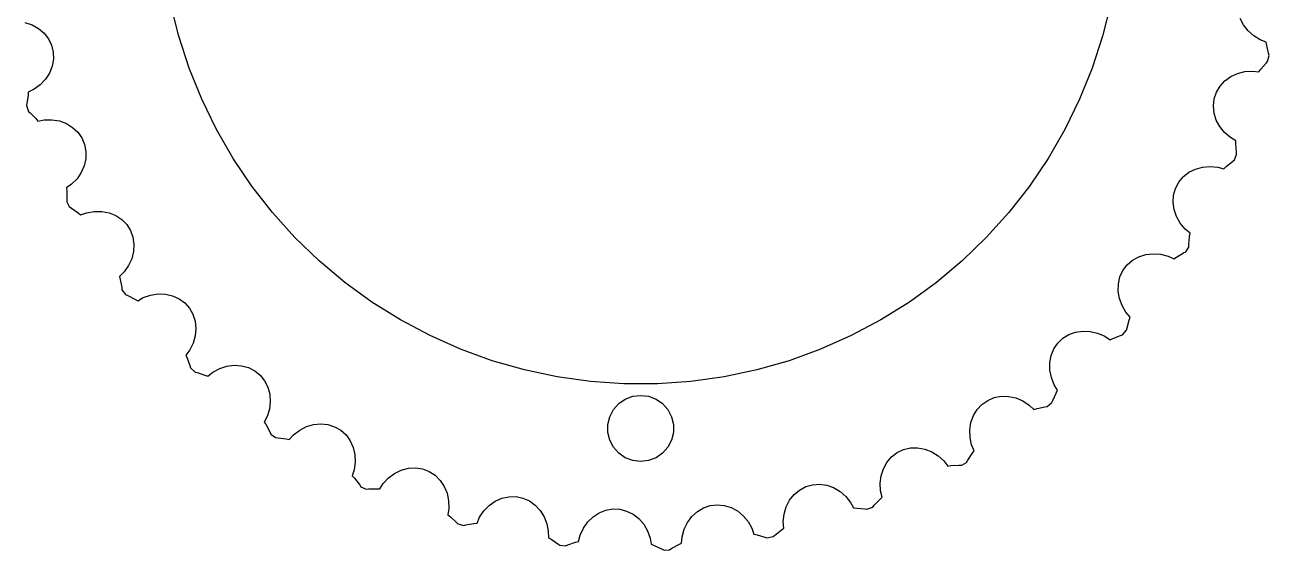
# Model space of a CAD drawing. Header units: metres. Extents: x 0 to 40, y 0 to 40.1.
# Drawn here: x 0.96 to 39.5, y 0.01 to 16.28 of the extents above; entities that cross this region are included whole.
import ezdxf

# ---------------------------------------------------------------- set-up
doc = ezdxf.new("R2010")
doc.units = ezdxf.units.M

msp = doc.modelspace()

# ---------------------------------------------------------------- linework, layer by layer
for p, q in [((5.72816, 15.9311), (5.47688, 16.9389)), ((34.589, 16.9389), (34.3377, 15.9311)), ((0.963272, 16.3562), (1.18526, 16.2806)), ((1.18526, 16.2806), (1.38545, 16.1673)), ((38.7034, 16.28), (38.6035, 16.4822)), ((38.8432, 16.0974), (38.7034, 16.28)), ((1.38545, 16.1673), (1.55661, 16.0205)), ((1.55661, 16.0205), (1.69255, 15.8454)), ((1.69255, 15.8454), (1.78836, 15.6484)), ((6.04913, 14.9433), (5.72816, 15.9311)), ((34.3377, 15.9311), (34.0167, 14.9433)), ((39.0178, 15.9408), (38.8432, 16.0974)), ((39.2209, 15.816), (39.0178, 15.9408)), ((39.4053, 15.7432), (39.2209, 15.816)), ((1.78836, 15.6484), (1.84056, 15.4366)), ((1.84056, 15.4366), (1.84729, 15.2176)), ((39.4204, 15.6451), (39.4053, 15.7432)), ((39.4755, 15.4021), (39.4204, 15.6451)), ((1.84729, 15.2176), (1.80829, 14.9994)), ((39.2388, 14.9083), (39.4005, 15.0979)), ((39.4005, 15.0979), (39.4483, 15.1466)), ((39.4483, 15.1466), (39.4955, 15.3358)), ((39.4955, 15.3358), (39.4755, 15.4021)), ((1.72496, 14.7899), (1.60034, 14.5965)), ((1.80829, 14.9994), (1.72496, 14.7899)), ((6.43823, 13.9802), (6.04913, 14.9433)), ((34.0167, 14.9433), (33.6276, 13.9802)), ((38.1265, 14.5468), (38.3089, 14.6794)), ((38.3089, 14.6794), (38.5176, 14.7761)), ((38.5176, 14.7761), (38.7449, 14.8336)), ((38.7449, 14.8336), (38.9828, 14.8498)), ((38.9828, 14.8498), (39.1798, 14.8286)), ((39.1798, 14.8286), (39.2388, 14.9083)), ((1.24652, 14.2857), (1.0686, 14.1983)), ((1.43892, 14.4264), (1.24652, 14.2857)), ((1.60034, 14.5965), (1.43892, 14.4264)), ((37.8655, 14.1945), (37.9769, 14.3832)), ((37.9769, 14.3832), (38.1265, 14.5468)), ((1.06142, 14.0993), (1.02608, 13.8527)), ((1.0686, 14.1983), (1.06142, 14.0993)), ((6.89357, 13.0466), (6.43823, 13.9802)), ((33.6276, 13.9802), (33.1723, 13.0466)), ((37.7721, 13.7699), (37.7965, 13.9876)), ((37.7965, 13.9876), (37.8655, 14.1945)), ((1.02608, 13.8527), (1.01169, 13.7858)), ((1.01169, 13.7858), (1.07133, 13.6023)), ((1.07133, 13.6023), (1.12529, 13.5555)), ((1.12529, 13.5555), (1.30173, 13.3795)), ((37.7935, 13.5493), (37.7721, 13.7699)), ((37.8596, 13.3337), (37.7935, 13.5493)), ((1.30173, 13.3795), (1.3669, 13.3047)), ((1.3669, 13.3047), (1.56163, 13.3418)), ((1.56163, 13.3418), (1.8, 13.3448)), ((1.8, 13.3448), (2.03125, 13.3058)), ((2.03125, 13.3058), (2.24702, 13.2261)), ((2.24702, 13.2261), (2.43951, 13.1086)), ((2.43951, 13.1086), (2.60178, 12.9576)), ((37.9683, 13.131), (37.8596, 13.3337)), ((38.1155, 12.9484), (37.9683, 13.131)), ((2.60178, 12.9576), (2.72795, 12.7785)), ((2.72795, 12.7785), (2.81346, 12.5778)), ((7.41292, 12.1471), (6.89357, 13.0466)), ((33.1723, 13.0466), (32.653, 12.1471)), ((38.296, 12.7926), (38.1155, 12.9484)), ((38.4663, 12.6912), (38.296, 12.7926)), ((2.81346, 12.5778), (2.85522, 12.3628)), ((2.85522, 12.3628), (2.85172, 12.1412)), ((38.4655, 12.592), (38.4663, 12.6912)), ((38.4809, 12.3433), (38.4655, 12.592)), ((38.4903, 12.2718), (38.4809, 12.3433)), ((2.85172, 12.1412), (2.8031, 11.9209)), ((7.99374, 11.2859), (7.41292, 12.1471)), ((32.653, 12.1471), (32.0721, 11.2859)), ((38.168, 11.8939), (38.358, 12.0551)), ((38.358, 12.0551), (38.4216, 12.1017)), ((38.4216, 12.1017), (38.4903, 12.2718)), ((2.71109, 11.7101), (2.57906, 11.5163)), ((2.8031, 11.9209), (2.71109, 11.7101)), ((36.6981, 11.4096), (36.8382, 11.5779)), ((36.8382, 11.5779), (37.0121, 11.7154)), ((37.0121, 11.7154), (37.2135, 11.817)), ((37.2135, 11.817), (37.4349, 11.8791)), ((37.4349, 11.8791), (37.6686, 11.8994)), ((37.6686, 11.8994), (37.9059, 11.8771)), ((37.9059, 11.8771), (38.097, 11.8246)), ((38.097, 11.8246), (38.168, 11.8939)), ((2.41173, 11.3465), (2.25014, 11.2317)), ((2.25014, 11.2317), (2.25891, 11.1329)), ((2.57906, 11.5163), (2.41173, 11.3465)), ((8.63324, 10.4675), (7.99374, 11.2859)), ((32.0721, 11.2859), (31.4326, 10.4675)), ((36.5378, 11.0054), (36.5967, 11.2164)), ((36.5967, 11.2164), (36.6981, 11.4096)), ((2.25891, 11.1329), (2.2636, 10.8838)), ((2.2636, 10.8838), (2.25949, 10.8032)), ((2.25949, 10.8032), (2.33231, 10.6538)), ((36.5234, 10.7842), (36.5378, 11.0054)), ((2.33231, 10.6538), (2.40919, 10.6064)), ((2.40919, 10.6064), (2.61157, 10.461)), ((2.61157, 10.461), (2.6879, 10.3976)), ((2.6879, 10.3976), (2.87418, 10.4654)), ((2.87418, 10.4654), (3.10896, 10.5067)), ((3.10896, 10.5067), (3.34348, 10.5052)), ((3.34348, 10.5052), (3.56924, 10.4612)), ((3.56924, 10.4612), (3.77809, 10.3761)), ((9.32826, 9.69556), (8.63324, 10.4675)), ((31.4326, 10.4675), (30.7376, 9.69556)), ((36.5542, 10.5608), (36.5234, 10.7842)), ((36.6289, 10.3433), (36.5542, 10.5608)), ((3.77809, 10.3761), (3.96246, 10.2531)), ((3.96246, 10.2531), (4.11574, 10.0966)), ((4.11574, 10.0966), (4.23233, 9.91219)), ((36.7449, 10.1395), (36.6289, 10.3433)), ((36.898, 9.95677), (36.7449, 10.1395)), ((4.23233, 9.91219), (4.30804, 9.70662)), ((4.30804, 9.70662), (4.34015, 9.48729)), ((10.0754, 8.97401), (9.32826, 9.69556)), ((30.7376, 9.69556), (29.9904, 8.97401)), ((37.0499, 9.82935), (36.898, 9.95677)), ((37.0085, 9.48361), (37.0332, 9.73157)), ((37.0332, 9.73157), (37.0499, 9.82935)), ((4.32747, 9.26213), (4.27048, 9.03929)), ((4.34015, 9.48729), (4.32747, 9.26213)), ((36.841, 9.21881), (36.9129, 9.25557)), ((36.9129, 9.25557), (37.0058, 9.3933)), ((37.0058, 9.3933), (37.0085, 9.48361)), ((4.27048, 9.03929), (4.17123, 8.82681)), ((10.8711, 8.30635), (10.0754, 8.97401)), ((29.9904, 8.97401), (29.1947, 8.30635)), ((35.099, 8.84798), (35.2643, 8.99167)), ((35.2643, 8.99167), (35.458, 9.09946)), ((35.458, 9.09946), (35.673, 9.16745)), ((35.673, 9.16745), (35.9016, 9.19318)), ((35.9016, 9.19318), (36.1355, 9.17574)), ((36.1355, 9.17574), (36.3662, 9.11572)), ((36.3662, 9.11572), (36.5464, 9.03319)), ((36.5464, 9.03319), (36.6276, 9.09019)), ((36.6276, 9.09019), (36.841, 9.21881)), ((4.03331, 8.63237), (3.89224, 8.49313)), ((3.89224, 8.49313), (3.91675, 8.39702)), ((4.17123, 8.82681), (4.03331, 8.63237)), ((34.8759, 8.47478), (34.9679, 8.67358)), ((34.9679, 8.67358), (35.099, 8.84798)), ((3.91675, 8.39702), (3.96133, 8.15186)), ((3.96133, 8.15186), (3.97, 8.07349)), ((11.7114, 7.69582), (10.8711, 8.30635)), ((29.1947, 8.30635), (28.3544, 7.69582)), ((34.8208, 8.03329), (34.8263, 8.25874)), ((34.8263, 8.25874), (34.8759, 8.47478)), ((3.97, 8.07349), (4.08293, 7.92894)), ((4.08293, 7.92894), (4.14955, 7.9014)), ((4.14955, 7.9014), (4.37262, 7.79036)), ((4.37262, 7.79036), (4.45813, 7.74008)), ((4.45813, 7.74008), (4.63112, 7.83684)), ((4.63112, 7.83684), (4.85625, 7.91522)), ((4.85625, 7.91522), (5.08795, 7.95143)), ((5.08795, 7.95143), (5.31786, 7.94418)), ((5.31786, 7.94418), (5.53764, 7.89371)), ((5.53764, 7.89371), (5.73938, 7.80185)), ((5.73938, 7.80185), (5.91576, 7.67194)), ((34.8596, 7.80659), (34.8208, 8.03329)), ((34.9415, 7.58682), (34.8596, 7.80659)), ((5.91576, 7.67194), (6.06042, 7.50865)), ((6.06042, 7.50865), (6.16814, 7.31789)), ((12.5923, 7.1454), (11.7114, 7.69582)), ((28.3544, 7.69582), (27.4736, 7.1454)), ((35.0633, 7.38191), (34.9415, 7.58682)), ((35.1927, 7.23177), (35.0633, 7.38191)), ((6.16814, 7.31789), (6.235, 7.10655)), ((6.235, 7.10655), (6.25861, 6.88228)), ((13.5094, 6.65776), (12.5923, 7.1454)), ((27.4736, 7.1454), (26.5564, 6.65776)), ((35.0964, 6.89716), (35.1606, 7.13794)), ((35.1606, 7.13794), (35.1927, 7.23177)), ((6.2381, 6.65318), (6.17422, 6.42754)), ((6.25861, 6.88228), (6.2381, 6.65318)), ((14.4583, 6.23528), (13.5094, 6.65776)), ((26.5564, 6.65776), (25.6075, 6.23528)), ((32.9523, 6.42494), (33.1097, 6.57605)), ((33.1097, 6.57605), (33.296, 6.69136)), ((33.296, 6.69136), (33.5044, 6.76669)), ((33.5044, 6.76669), (33.7276, 6.7993)), ((33.7276, 6.7993), (33.9573, 6.78804)), ((33.9573, 6.78804), (34.1853, 6.73329)), ((34.1853, 6.73329), (34.4034, 6.63705)), ((34.4034, 6.63705), (34.5681, 6.52669)), ((34.5681, 6.52669), (34.6573, 6.56993)), ((34.6573, 6.56993), (34.8886, 6.66266)), ((34.8886, 6.66266), (34.9537, 6.68361)), ((34.9537, 6.68361), (35.0829, 6.82704)), ((35.0829, 6.82704), (35.0964, 6.89716)), ((6.06927, 6.21349), (5.95236, 6.05342)), ((6.17422, 6.42754), (6.06927, 6.21349)), ((15.4344, 5.88002), (14.4583, 6.23528)), ((25.6075, 6.23528), (24.6315, 5.88002)), ((32.746, 6.03819), (32.8296, 6.24347)), ((32.8296, 6.24347), (32.9523, 6.42494)), ((5.95236, 6.05342), (5.99199, 5.96248)), ((5.99199, 5.96248), (6.07532, 5.72765)), ((16.4328, 5.59372), (15.4344, 5.88002)), ((24.6315, 5.88002), (23.633, 5.59372)), ((32.7044, 5.81656), (32.746, 6.03819)), ((32.7064, 5.58655), (32.7044, 5.81656)), ((6.07532, 5.72765), (6.0936, 5.6619)), ((6.0936, 5.6619), (6.23383, 5.52647)), ((6.23383, 5.52647), (6.30127, 5.51062)), ((6.30127, 5.51062), (6.53926, 5.43681)), ((6.53926, 5.43681), (6.63173, 5.40089)), ((6.63173, 5.40089), (6.78696, 5.52415)), ((6.78696, 5.52415), (6.9966, 5.63763)), ((6.9966, 5.63763), (7.2195, 5.71054)), ((7.2195, 5.71054), (7.44759, 5.74026)), ((7.44759, 5.74026), (7.67262, 5.72569)), ((7.67262, 5.72569), (7.88647, 5.66739)), ((7.88647, 5.66739), (8.08142, 5.56746)), ((8.08142, 5.56746), (8.2504, 5.42949)), ((8.2504, 5.42949), (8.38731, 5.25847)), ((17.4488, 5.37776), (16.4328, 5.59372)), ((23.633, 5.59372), (22.617, 5.37776)), ((32.7519, 5.35649), (32.7064, 5.58655)), ((8.38731, 5.25847), (8.48721, 5.06061)), ((8.48721, 5.06061), (8.54649, 4.84302)), ((18.4774, 5.2332), (17.4488, 5.37776)), ((19.5136, 5.16075), (18.4774, 5.2332)), ((20.5523, 5.16075), (19.5136, 5.16075)), ((21.5885, 5.2332), (20.5523, 5.16075)), ((22.617, 5.37776), (21.5885, 5.2332)), ((32.8393, 5.13469), (32.7519, 5.35649)), ((32.943, 4.96574), (32.8393, 5.13469)), ((8.54649, 4.84302), (8.563, 4.6136)), ((19.3532, 4.55016), (19.5566, 4.69052)), ((19.5566, 4.69052), (19.7876, 4.77815)), ((19.7876, 4.77815), (20.0329, 4.80794)), ((20.0329, 4.80794), (20.2782, 4.77815)), ((20.2782, 4.77815), (20.5093, 4.69052)), ((20.5093, 4.69052), (20.7126, 4.55016)), ((30.6022, 4.52873), (30.7817, 4.65266)), ((30.7817, 4.65266), (30.9841, 4.7366)), ((30.9841, 4.7366), (31.2019, 4.7775)), ((31.2019, 4.7775), (31.4274, 4.77391)), ((31.4274, 4.77391), (31.6523, 4.72594)), ((31.6523, 4.72594), (31.8687, 4.63531)), ((31.8687, 4.63531), (32.0685, 4.50534)), ((32.7702, 4.58556), (32.7942, 4.65091)), ((32.7942, 4.65091), (32.8962, 4.87828)), ((32.8962, 4.87828), (32.943, 4.96574)), ((8.53615, 4.38063), (8.4669, 4.15253)), ((8.563, 4.6136), (8.53615, 4.38063)), ((19.0745, 4.14641), (19.1894, 4.3652)), ((19.1894, 4.3652), (19.3532, 4.55016)), ((20.7126, 4.55016), (20.8765, 4.3652)), ((20.8765, 4.3652), (20.9913, 4.14641)), ((30.3364, 4.18011), (30.4519, 4.36929)), ((30.4519, 4.36929), (30.6022, 4.52873)), ((32.0685, 4.50534), (32.2133, 4.36998)), ((32.2133, 4.36998), (32.3083, 4.39835)), ((32.3083, 4.39835), (32.5515, 4.45277)), ((32.5515, 4.45277), (32.6253, 4.46394)), ((32.6253, 4.46394), (32.7702, 4.58556)), ((8.4669, 4.15253), (8.37718, 3.97577)), ((8.37718, 3.97577), (8.43086, 3.89236)), ((8.43086, 3.89236), (8.5508, 3.67393)), ((9.68291, 3.84059), (9.90327, 3.90651)), ((9.90327, 3.90651), (10.1277, 3.92824)), ((10.1277, 3.92824), (10.3482, 3.905)), ((10.3482, 3.905), (10.5566, 3.83762)), ((19.0154, 3.90648), (19.0745, 4.14641)), ((19.0154, 3.65938), (19.0154, 3.90648)), ((20.9913, 4.14641), (21.0505, 3.90648)), ((21.0505, 3.90648), (21.0505, 3.65938)), ((30.2249, 3.74066), (30.2598, 3.968)), ((30.2598, 3.968), (30.3364, 4.18011)), ((8.5508, 3.67393), (8.58253, 3.60513)), ((8.58253, 3.60513), (8.72473, 3.50183)), ((8.72473, 3.50183), (8.80862, 3.49597)), ((8.80862, 3.49597), (9.05539, 3.46129)), ((9.15242, 3.44066), (9.28586, 3.58723)), ((9.28586, 3.58723), (9.47459, 3.73286)), ((9.47459, 3.73286), (9.68291, 3.84059)), ((10.5566, 3.83762), (10.7455, 3.72855)), ((10.7455, 3.72855), (10.9081, 3.58171)), ((10.9081, 3.58171), (11.0385, 3.40242)), ((19.0745, 3.41946), (19.0154, 3.65938)), ((21.0505, 3.65938), (20.9913, 3.41946)), ((30.233, 3.50627), (30.2249, 3.74066)), ((30.2836, 3.27333), (30.233, 3.50627)), ((9.05539, 3.46129), (9.15242, 3.44066)), ((11.0385, 3.40242), (11.1319, 3.19717)), ((11.1319, 3.19717), (11.185, 2.97337)), ((19.1894, 3.20067), (19.0745, 3.41946)), ((19.3532, 3.01572), (19.1894, 3.20067)), ((20.8765, 3.20067), (20.7126, 3.01572)), ((20.9913, 3.41946), (20.8765, 3.20067)), ((27.9783, 3.03409), (28.1753, 3.12761)), ((28.1753, 3.12761), (28.3885, 3.17799)), ((28.3885, 3.17799), (28.6101, 3.18343)), ((28.6101, 3.18343), (28.8321, 3.14371)), ((28.8321, 3.14371), (29.0465, 3.06027)), ((30.3588, 3.08994), (30.2836, 3.27333)), ((30.2986, 3.01112), (30.3588, 3.08994)), ((11.1958, 2.73911), (11.1641, 2.50285)), ((11.185, 2.97337), (11.1958, 2.73911)), ((19.5566, 2.87534), (19.3532, 3.01572)), ((19.7876, 2.78772), (19.5566, 2.87534)), ((20.0329, 2.75793), (19.7876, 2.78772)), ((20.2782, 2.78772), (20.0329, 2.75793)), ((20.5093, 2.87534), (20.2782, 2.78772)), ((20.7126, 3.01572), (20.5093, 2.87534)), ((27.5504, 2.53554), (27.66, 2.7326)), ((27.66, 2.7326), (27.8044, 2.90082)), ((27.8044, 2.90082), (27.9783, 3.03409)), ((29.0465, 3.06027), (29.2454, 2.93613)), ((29.2454, 2.93613), (29.4218, 2.77579)), ((29.4218, 2.77579), (29.543, 2.61896)), ((30.0494, 2.6839), (30.1188, 2.72726)), ((30.1188, 2.72726), (30.1615, 2.80305)), ((30.1615, 2.80305), (30.2986, 3.01112)), ((11.1641, 2.50285), (11.1039, 2.314)), ((11.1039, 2.314), (11.1702, 2.24028)), ((12.226, 2.25027), (12.4144, 2.39001)), ((12.4144, 2.39001), (12.6213, 2.49043)), ((12.6213, 2.49043), (12.8394, 2.54788)), ((12.8394, 2.54788), (13.0607, 2.5603)), ((13.0607, 2.5603), (13.2772, 2.52724)), ((13.2772, 2.52724), (13.4812, 2.44987)), ((13.4812, 2.44987), (13.6652, 2.33102)), ((13.6652, 2.33102), (13.8227, 2.17497)), ((27.4498, 2.08409), (27.4795, 2.31673)), ((27.4795, 2.31673), (27.5504, 2.53554)), ((29.543, 2.61896), (29.6414, 2.6317)), ((29.6414, 2.6317), (29.8902, 2.64641)), ((29.8902, 2.64641), (29.9771, 2.64548)), ((29.9771, 2.64548), (30.0494, 2.6839)), ((11.1702, 2.24028), (11.3237, 2.04391)), ((11.3237, 2.04391), (11.3707, 1.97418)), ((11.3707, 1.97418), (11.5312, 1.90271)), ((11.9549, 1.91017), (12.0631, 2.07625)), ((12.0631, 2.07625), (12.226, 2.25027)), ((13.8227, 2.17497), (13.9478, 1.98737)), ((13.9478, 1.98737), (14.0361, 1.77498)), ((24.9556, 1.87604), (25.1486, 1.97971)), ((25.1486, 1.97971), (25.3581, 2.04039)), ((25.3581, 2.04039), (25.5766, 2.05592)), ((25.5766, 2.05592), (25.7962, 2.02574)), ((25.7962, 2.02574), (26.0089, 1.95093)), ((26.0089, 1.95093), (26.2071, 1.83418)), ((27.4624, 1.84604), (27.4498, 2.08409)), ((11.5312, 1.90271), (11.6067, 1.90961)), ((11.6067, 1.90961), (11.8558, 1.91496)), ((11.8558, 1.91496), (11.9549, 1.91017)), ((14.0361, 1.77498), (14.0844, 1.54549)), ((14.0844, 1.54549), (14.091, 1.30719)), ((15.5313, 1.5287), (15.7373, 1.62038)), ((15.7373, 1.62038), (15.9538, 1.66814)), ((15.9538, 1.66814), (16.1728, 1.67024)), ((16.1728, 1.67024), (16.3866, 1.6266)), ((16.3866, 1.6266), (16.5873, 1.5388)), ((24.5412, 1.35164), (24.6463, 1.55623)), ((24.6463, 1.55623), (24.7861, 1.73315)), ((24.7861, 1.73315), (24.9556, 1.87604)), ((26.2071, 1.83418), (26.3836, 1.67975)), ((26.3836, 1.67975), (26.532, 1.49318)), ((27.2665, 1.40144), (27.4352, 1.58482)), ((27.4352, 1.58482), (27.5073, 1.65295)), ((27.5073, 1.65295), (27.4624, 1.84604)), ((14.091, 1.30719), (14.0618, 1.11113)), ((15.0468, 1.03033), (15.1797, 1.22824)), ((15.1797, 1.22824), (15.3431, 1.39639)), ((15.3431, 1.39639), (15.5313, 1.5287)), ((16.5873, 1.5388), (16.7677, 1.41003)), ((16.7677, 1.41003), (16.9213, 1.24492)), ((16.9213, 1.24492), (17.0425, 1.04945)), ((18.5579, 1.0462), (18.7465, 1.16975)), ((18.7465, 1.16975), (18.9525, 1.25162)), ((18.9525, 1.25162), (19.1684, 1.28883)), ((19.1684, 1.28883), (19.3864, 1.28004)), ((19.3864, 1.28004), (19.5986, 1.22559)), ((19.5986, 1.22559), (19.7973, 1.12741)), ((21.6227, 1.05547), (21.7891, 1.20767)), ((21.7891, 1.20767), (21.9792, 1.32152)), ((21.9792, 1.32152), (22.1864, 1.39288)), ((22.1864, 1.39288), (22.4029, 1.41917)), ((22.4029, 1.41917), (22.6211, 1.39946)), ((22.6211, 1.39946), (22.833, 1.33444)), ((22.833, 1.33444), (23.031, 1.22647)), ((23.031, 1.22647), (23.2079, 1.07945)), ((24.4746, 1.12679), (24.5412, 1.35164)), ((26.532, 1.49318), (26.6265, 1.31892)), ((26.6265, 1.31892), (26.7256, 1.31573)), ((26.7256, 1.31573), (26.9735, 1.29034)), ((26.9735, 1.29034), (27.0421, 1.27844)), ((27.0421, 1.27844), (27.2199, 1.34315)), ((27.2199, 1.34315), (27.2665, 1.40144)), ((14.0618, 1.11113), (14.1392, 1.04901)), ((14.1392, 1.04901), (14.3221, 0.879807)), ((14.3221, 0.879807), (14.3695, 0.82933)), ((14.3695, 0.82933), (14.5569, 0.775589)), ((14.5569, 0.775589), (14.623, 0.792648)), ((14.623, 0.792648), (14.868, 0.837891)), ((14.868, 0.837891), (14.9666, 0.849045)), ((14.9666, 0.849045), (15.0468, 1.03033)), ((17.0425, 1.04945), (17.127, 0.830688)), ((17.127, 0.830688), (17.1717, 0.596527)), ((18.259, 0.693237), (18.3934, 0.885422)), ((18.3934, 0.885422), (18.5579, 1.0462)), ((19.7973, 1.12741), (19.9754, 0.989075)), ((19.9754, 0.989075), (20.1264, 0.815582)), ((20.1264, 0.815582), (20.2449, 0.613205)), ((21.3843, 0.659119), (21.4861, 0.870377)), ((21.4861, 0.870377), (21.6227, 1.05547)), ((23.2079, 1.07945), (23.3573, 0.898697)), ((23.3573, 0.898697), (23.4739, 0.690735)), ((24.4489, 0.889786), (24.4746, 1.12679)), ((24.4621, 0.692001), (24.4489, 0.889786)), ((17.1717, 0.596527), (17.1744, 0.398331)), ((17.1744, 0.398331), (17.2607, 0.349426)), ((18.1095, 0.284775), (18.1596, 0.476578)), ((18.1596, 0.476578), (18.259, 0.693237)), ((20.2449, 0.613205), (20.3266, 0.389252)), ((20.3266, 0.389252), (20.361, 0.194046)), ((21.3023, 0.231979), (21.3209, 0.429321)), ((21.3209, 0.429321), (21.3843, 0.659119)), ((23.4739, 0.690735), (23.5392, 0.503586)), ((23.5392, 0.503586), (23.6365, 0.484528)), ((23.6365, 0.484528), (23.8771, 0.419708)), ((23.8771, 0.419708), (23.9446, 0.396378)), ((23.9446, 0.396378), (24.1334, 0.436508)), ((24.1334, 0.436508), (24.1841, 0.482376)), ((24.1841, 0.482376), (24.38, 0.636322)), ((24.38, 0.636322), (24.4621, 0.692001)), ((17.2607, 0.349426), (17.4684, 0.211746)), ((17.4684, 0.211746), (17.5256, 0.167831)), ((17.5256, 0.167831), (17.7072, 0.142303)), ((17.7072, 0.142303), (17.7794, 0.173981)), ((17.7794, 0.173981), (18.014, 0.25795)), ((18.014, 0.25795), (18.1095, 0.284775)), ((20.361, 0.194046), (20.4541, 0.159622)), ((20.4541, 0.159622), (20.6812, 0.057053)), ((20.6812, 0.057053), (20.7607, 0.014206)), ((20.7607, 0.014206), (20.9264, 0.025787)), ((20.9264, 0.025787), (20.9942, 0.069656)), ((20.9942, 0.069656), (21.2123, 0.19017)), ((21.2123, 0.19017), (21.3023, 0.231979))]:
    msp.add_line(p, q)

doc.saveas('drawing.dxf')
